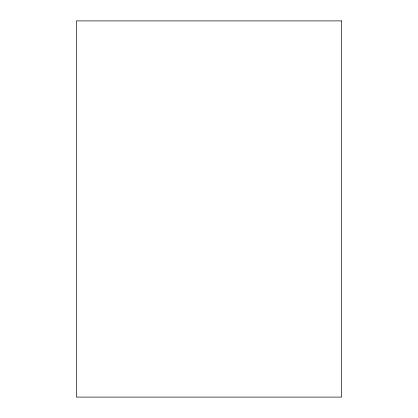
<?xml version="1.0" encoding="UTF-8"?>
<svg xmlns="http://www.w3.org/2000/svg" width="418" height="418" viewBox="0 0 418 418"><rect width="100%" height="100%" fill="white"/><g stroke="black" fill="none" stroke-linecap="round" stroke-linejoin="round"><path stroke-width="0.63" d="M341.637 20.9L76.363 20.9L76.363 397.1L341.637 397.1L341.637 20.9"/></g></svg>
